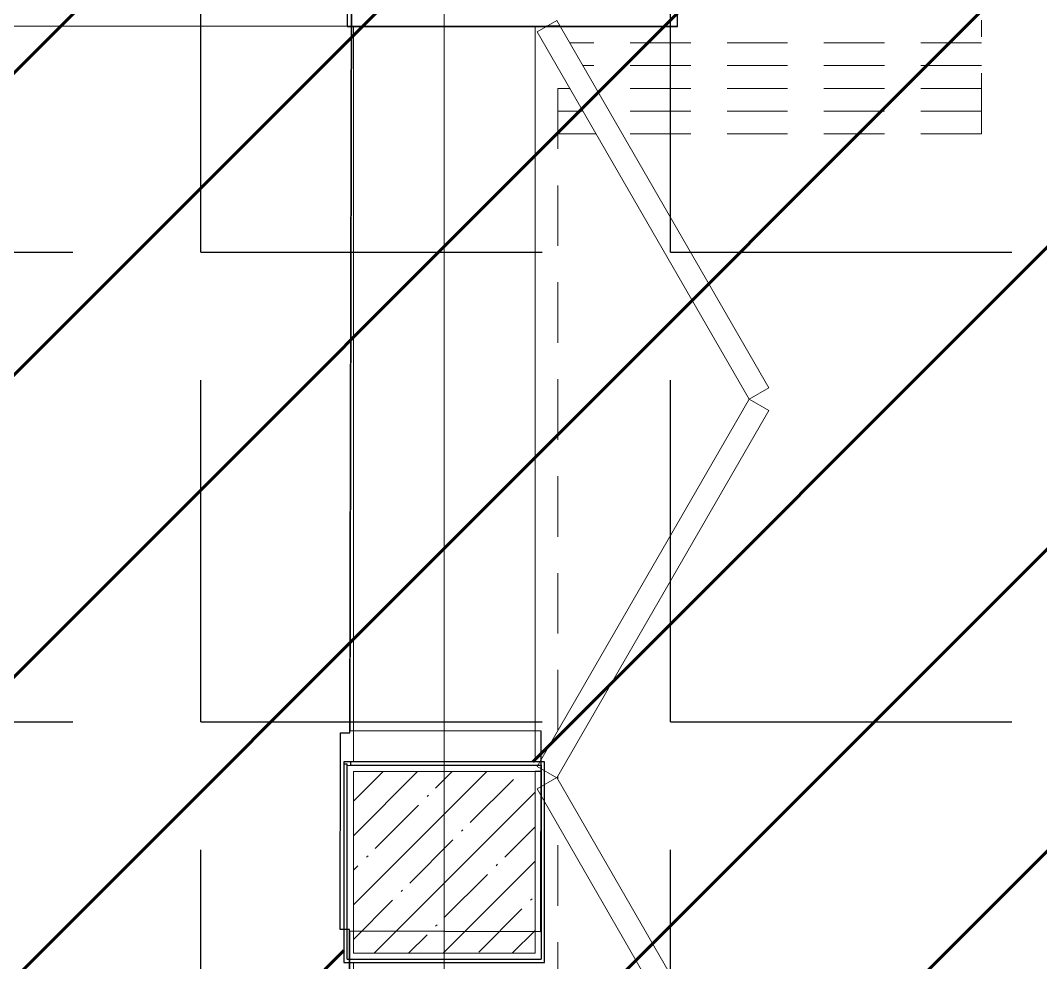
# Model space of a CAD drawing. Header units: millimetres. Extents: x -164500 to 426394, y -23753 to 102118.
# Drawn here: x 12675 to 16044, y 21433 to 24543 of the extents above; entities that cross this region are included whole.
import ezdxf

# ---------------------------------------------------------------- set-up
doc = ezdxf.new("R2010")
doc.units = ezdxf.units.MM
doc.linetypes.add('200_ШТРИХ__ш1_п0_6_', pattern=[320, 200, -120])
doc.layers.add('1.1.1) Плитка КР1 Остаток', color=52, linetype='Continuous')
for name, color, linetype, lineweight in [('183 стяжка подвал', 160, 'Continuous', 60), ('A-FLOR', 7, 'Continuous', 9), ('S-COLS-1', 7, 'Continuous', 5), ('Оси', 7, 'Continuous', 9)]:
    doc.layers.add(name, color=color, linetype=linetype, lineweight=lineweight)
doc.layers.add('A-DOOR-3', color=7, linetype='200_ШТРИХ__ш1_п0_6_', lineweight=5, true_color=0xc0c0c0)
doc.layers.add('A-DOOR-FRAM-1', color=7, linetype='Continuous', lineweight=5, true_color=0xc0c0c0)

# ---------------------------------------------------------------- blocks, each defined once
blk = doc.blocks.new('BSC_Колонна _Прямоугольная - 600х600-V17-Объем проектирования 1 этажа')
at = {"layer": 'S-COLS-1'}
h = blk.add_hatch(dxfattribs=at)
h.set_pattern_fill('FP_27', color=256, style=0, pattern_type=2)
h.set_pattern_definition([(45, (-14010, -21900), (-114.0493, 114.0493), []), (45, (-13895.95, -21900), (-114.0493, 114.0493), [201.613, -40.323, 6.706, -33.617])])
h.paths.add_polyline_path([(205.7, -300), (300, -300), (300, 300), (-300, 300), (-300, -300), (108.6, -300)])
for p, q in [((300, 300), (-300, 300)), ((-300, 300), (-300, -300)), ((300, -300), (300, 300)), ((-300, -300), (300, -300))]:
    blk.add_line(p, q, dxfattribs=at)
blk = doc.blocks.new('DOR__перегородка__Прямоугольная - ТП-2_ Вн_ДПГ_9480х4200h_2-23998078-Объем проектирования 1 этажа')
at = {"layer": 'A-DOOR-3'}
for p, q in [((7032, 0), (9460, 0)), ((4636.7, -75), (6823.8, -75)), ((6973.8, -75), (6985, -75)), ((7135, -75), (9323.2, -75)), ((9105.2, -200.9), (9105.2, -75)), ((9180.2, -157.6), (9180.2, -75)), ((9255.2, -114.3), (9255.2, -75)), ((9405.2, -1474.2), (9405.2, -114.3)), ((9330.2, -1474.2), (9330.2, -157.6)), ((9255.2, -1474.2), (9255.2, -200.9)), ((9180.2, -1474.2), (9180.2, -244.2)), ((9105.2, -1474.2), (9105.2, -287.5)), ((9105.2, -1474.2), (9480, -1474.2))]:
    blk.add_line(p, q, dxfattribs=at)
at = {"layer": 'A-DOOR-FRAM-1'}
for p, q in [((6942.1, -6.7), (5729.7, -706.9)), ((6979.6, -71.7), (6942.1, -6.7)), ((7016.7, -6.7), (6979.2, -71.7)), ((8229.1, -706.9), (7016.7, -6.7)), ((9441.4, -6.7), (8229.1, -706.9)), ((9478.9, -71.7), (9441.4, -6.7)), ((5767.3, -771.8), (6979.6, -71.7)), ((6979.2, -71.7), (8191.6, -771.8)), ((8266.6, -771.8), (9478.9, -71.7)), ((8191.6, -771.8), (8229.1, -706.9)), ((8229.1, -706.9), (8266.6, -771.8))]:
    blk.add_line(p, q, dxfattribs=at)

msp = doc.modelspace()

# ---------------------------------------------------------------- hatches: boundary and pattern name
at = {"layer": '1.1.1) Плитка КР1 Остаток'}
h = msp.add_hatch(dxfattribs=at)
h.set_pattern_fill('ANGLE', color=256, scale=222)
h.set_pattern_definition([(0, (205553.1, 26879), (0, 1550.67), [1127.76, -422.91]), (90, (205553.1, 26879), (-1550.67, 9e-14), [1127.76, -422.91])])
h.paths.add_polyline_path([(13754.702, 17684.938), (14405.702, 17684.938), (14405.702, 18338.438), (13754.702, 18338.438)], flags=16)
h.paths.add_polyline_path([(13743.702, 21432.938), (14405.702, 21432.938), (14405.702, 22095.938), (13743.702, 22095.938)], flags=16)
h.paths.add_polyline_path([(6445.137, 7763.938), (6442.548, 7557.281), (4619.702, 7556.938), (4619.702, 7763.938), (1354.702, 7783.938), (1355.702, 8384.938), (609.702, 8383.938), (610.702, 10742.938), (1874.702, 10763.938), (1874.702, 11243.938), (3624.702, 11263.938), (3624.702, 10763.938), (6824.702, 10763.938), (6824.702, 11488.938), (6744.702, 11488.938), (6744.702, 12388.938), (6832.702, 12388.938), (6844.702, 14438.938), (7162.202, 14438.938), (7159.702, 14839.938), (6844.702, 14839.938), (6824.702, 15208.938), (6674.702, 15208.938), (6674.702, 15986.938), (6617.702, 17692.938), (4745.702, 17692.938), (4745.702, 18333.137), (4130.853, 18334.256), (4130.853, 18839.06), (6674.702, 18838.938), (6674.702, 20645.938), (9795.702, 20645.938), (9774.702, 22063.938), (9174.702, 22063.938), (9174.702, 24183.938), (9774.702, 24183.938), (9774.702, 24722.262), (13768.823, 24626.219), (14845.702, 24626.219), (14845.702, 26422.938), (18154.958, 26351.124), (18154.958, 26143.938), (18794.958, 26143.938), (18804.143, 26351.124), (20274.702, 26351.124), (20274.702, 26963.938), (21974.702, 26963.938), (21974.702, 14463.938), (22654.702, 14463.938), (22654.702, 13138.938), (22633.702, 11984.938), (22374.702, 11971.938), (22374.702, 11825.982), (20499.702, 11830.384), (20514.702, 11971.938), (20295.702, 11984.938), (20295.702, 15094.938), (13774.702, 15063.938), (13774.702, 10763.938), (20209.461, 10763.938), (20209.461, 7763.938)])
h.paths.add_polyline_path([(3935.822, 18839.06), (6674.702, 18839.06), (6674.702, 20588.938), (3935.822, 20588.938)], flags=17)
h.paths.add_polyline_path([(6612.528, 17692.938), (4124.702, 17692.938), (4124.702, 15113.938), (6612.528, 15113.938)], flags=17)
at = {"layer": '183 стяжка подвал'}
h = msp.add_hatch(dxfattribs=at)
h.set_pattern_fill('ANSI31', color=256, scale=222)
h.set_pattern_definition([(45, (205553.1, 26879), (-498.4042, 498.4042), [])])
h.paths.add_polyline_path([(13754.702, 17684.938), (14405.702, 17684.938), (14405.702, 18338.438), (13754.702, 18338.438)], flags=16)
h.paths.add_polyline_path([(13743.702, 21432.938), (14405.702, 21432.938), (14405.702, 22095.938), (13743.702, 22095.938)], flags=16)
h.paths.add_polyline_path([(6445.137, 7763.938), (6442.548, 7557.281), (4619.702, 7556.938), (4619.702, 7763.938), (1354.702, 7783.938), (1355.702, 8384.938), (609.702, 8383.938), (610.702, 10742.938), (1874.702, 10763.938), (1874.702, 11243.938), (3624.702, 11263.938), (3624.702, 10763.938), (6824.702, 10763.938), (6824.702, 11488.938), (6744.702, 11488.938), (6744.702, 12388.938), (6832.702, 12388.938), (6844.702, 14438.938), (7162.202, 14438.938), (7159.702, 14839.938), (6844.702, 14839.938), (6824.702, 15208.938), (6674.702, 15208.938), (6674.702, 15986.938), (6617.702, 17692.938), (4745.702, 17692.938), (4745.702, 18333.137), (4130.853, 18334.256), (4130.853, 18839.06), (6674.702, 18838.938), (6674.702, 20645.938), (9795.702, 20645.938), (9774.702, 22063.938), (9174.702, 22063.938), (9174.702, 24183.938), (9774.702, 24183.938), (9774.702, 24722.262), (13768.823, 24626.219), (14845.702, 24626.219), (14845.702, 26422.938), (18154.958, 26351.124), (18154.958, 26143.938), (18794.958, 26143.938), (18804.143, 26351.124), (20274.702, 26351.124), (20274.702, 26963.938), (21974.702, 26963.938), (21974.702, 14463.938), (22654.702, 14463.938), (22654.702, 13138.938), (22633.702, 11984.938), (22374.702, 11971.938), (22374.702, 11825.982), (20499.702, 11830.384), (20514.702, 11971.938), (20295.702, 11984.938), (20295.702, 15094.938), (13774.702, 15063.938), (13774.702, 10763.938), (20209.461, 10763.938), (20209.461, 7763.938)])
h.paths.add_polyline_path([(3935.822, 18839.06), (6674.702, 18839.06), (6674.702, 20588.938), (3935.822, 20588.938)], flags=17)
h.paths.add_polyline_path([(6612.528, 17692.938), (4124.702, 17692.938), (4124.702, 15113.938), (6612.528, 15113.938)], flags=17)
h.paths.add_polyline_path([(21915.974, 15309.069), (28602.728, 15309.069), (28602.728, 26272.402), (21915.974, 26272.402)])

# ---------------------------------------------------------------- linework, layer by layer
for p, q in [((13753.702, 27013.938), (13753.702, 24522.938)), ((14845.702, 24522.938), (14845.702, 26732.938)), ((13753.702, 24522.938), (14845.702, 24522.938)), ((14457.299, 24523.938), (14413.551, 24523.938)), ((13743.702, 22088.438), (13743.702, 21432.938)), ((13754.702, 22088.438), (13743.702, 22088.438)), ((13754.702, 21443.938), (13754.702, 22088.438)), ((14405.702, 22095.938), (13764.702, 22095.938)), ((13764.702, 22095.938), (13764.702, 22084.938)), ((13764.702, 22084.938), (14394.702, 22084.938)), ((14394.702, 22083.938), (14383.294, 22083.938)), ((14394.702, 22084.938), (14394.702, 21443.938)), ((14405.702, 21432.938), (14405.702, 22095.938)), ((14394.702, 22063.938), (14374.702, 22063.938)), ((13743.702, 21432.938), (14405.702, 21432.938)), ((13754.702, 21443.938), (14394.702, 21443.938))]:
    msp.add_line(p, q)
at = {"flags": 128}
for points in [[(13746.679, 15192.745), (13752.782, 17792.738), (13721.782, 17792.811), (13723.306, 18441.809), (13754.305, 18441.736), (13754.329, 18451.736), (13761.582, 21541.728), (13730.582, 21541.8), (13732.108, 22191.799), (13763.108, 22191.726), (13763.113, 22193.726), (13768.824, 24626.719), (13747.824, 24626.768), (13753.67, 27117.262), (13524.928, 27117.798), (9795.681, 27126.553)], [(21942.941, 26797.037), (20284.946, 26800.929), (20284.071, 26428.117), (18804.331, 26431.59), (18803.845, 26224.404), (18141.847, 26225.958), (18142.328, 26430.958), (14844.081, 26438.7), (14839.82, 24623.705), (13768.823, 24626.219), (13763.126, 22199.226), (14394.124, 22197.745), (14392.568, 21534.746), (13761.569, 21536.228), (13754.342, 18457.236), (14385.34, 18455.755), (14383.77, 17786.757), (13752.771, 17788.238), (13746.692, 15198.245), (20267.674, 15182.938), (20260.373, 12072.946), (22598.367, 12067.458)]]:
    msp.add_lwpolyline(points, dxfattribs=at)
at = {"layer": '1.1.1) Плитка КР1 Остаток'}
msp.add_lwpolyline([(13743.702, 21432.938), (14405.702, 21432.938), (14405.702, 22095.938), (13743.702, 22095.938)], close=True, dxfattribs=at)
at = {"layer": 'A-FLOR'}
for p, q in [((13754.702, 26763.054), (13754.702, 24523.938)), ((14844.702, 24523.938), (14844.702, 26347.938)), ((9794.702, 24523.938), (14413.551, 24523.938)), ((13774.702, 22095.763), (13774.702, 24523.938)), ((14374.702, 24523.938), (14374.702, 22095.938)), ((14457.299, 24523.938), (14844.702, 24523.938)), ((14383.294, 22083.938), (13754.702, 22083.938)), ((13774.702, 18353.938), (13774.702, 21433.282))]:
    msp.add_line(p, q, dxfattribs=at)
at = {"layer": 'Оси'}
msp.add_lwpolyline([(14074.702, -2042.321), (14074.702, 2957.679), (14074.702, 22262.009), (14074.702, 27262.009)], dxfattribs=at)

# ---------------------------------------------------------------- block references
at = {"rotation": 90.00000000000044}
msp.add_blockref('DOR__перегородка__Прямоугольная - ТП-2_ Вн_ДПГ_9480х4200h_2-23998078-Объем проектирования 1 этажа', (14374.702, 15063.938), dxfattribs=at)
msp.add_blockref('BSC_Колонна _Прямоугольная - 600х600-V17-Объем проектирования 1 этажа', (14074.702, 21763.938))

doc.saveas('drawing.dxf')
